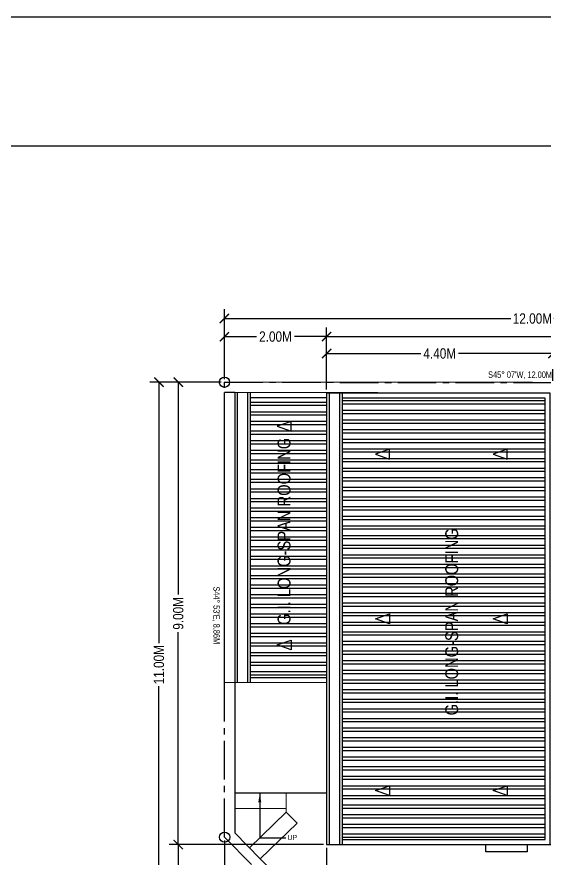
# Model space of a CAD drawing. Header units: inches. Extents: x 7263 to 14962, y 1317 to 2926.
# Drawn here: x 7367.74 to 7378.02, y 1504.71 to 1521.12 of the extents above; entities that cross this region are included whole.
import ezdxf

# ---------------------------------------------------------------- set-up
doc = ezdxf.new("R2010")
doc.units = ezdxf.units.IN
doc.header["$MEASUREMENT"] = 0
doc.linetypes.add('CENTER2', pattern=[1.125, 0.75, -0.125, 0.125, -0.125])
for name, color, linetype in [('Layer1', 1, 'Continuous'), ('Layer3', 3, 'Continuous'), ('Layer4', 4, 'Continuous'), ('Layer6', 6, 'Continuous'), ('Layer8', 8, 'Continuous')]:
    doc.layers.add(name, color=color, linetype=linetype)
doc.layers.add('Muebles', color=2, linetype='Continuous', lineweight=0)
doc.styles.get("Standard").update_dxf_attribs({"font": ''})
doc.styles.get('Standard').set_extended_font_data('Tw Cen MT Condensed')
doc.dimstyles.get("Standard").update_dxf_attribs({"dimtxt": 0.2, "dimasz": 0.18, "dimexe": 0.18, "dimexo": 0.0625, "dimgap": 0.09, "dimtad": 0, "dimzin": 0, "dimdsep": 46, "dimtxsty": 'Standard', "dimblk": 'ARCHTICK', "dimcen": 0.09, "dimclrd": 8, "dimclre": 8, "dimclrt": 2, "dimadec": 0, "dimazin": 0, "dimtfac": 1, "dimtofl": 0, "dimtmove": 0, "dimatfit": 3, "dimfxl": 1, "dimtolj": 1, "dimtzin": 0, "dimarcsym": 0})

# ---------------------------------------------------------------- blocks, each defined once
blk = doc.blocks.new('lot')
at = {"layer": 'Layer3', "linetype": 'CENTER2'}
blk.add_lwpolyline([(7106.756, 1445.657), (7106.77, 1434.387), (7096.873, 1434.655), (7094.777, 1436.797), (7094.762, 1445.657)], close=True, dxfattribs=at)
at = {"layer": 'Layer4'}
for centre in [(7094.762, 1445.657), (7106.756, 1445.657), (7094.777, 1436.797), (7096.873, 1434.655), (7106.77, 1434.387)]:
    blk.add_circle(centre, 0.1, dxfattribs=at)
at = {"layer": 'Layer3', "insert": (7099.896, 1445.873), "char_height": 0.125, "attachment_point": 1}
blk.add_mtext_dynamic_manual_height_columns("{\\fTechnicLite|b0|i0|c2|p2;S45%%D 07'W, 12.00M}", width=3.85486, gutter_width=1, heights=[0], dxfattribs=at)
at = {"layer": 'Layer3', "char_height": 0.125, "attachment_point": 1}
for s, insert, rotation in [("{\\fTechnicLite|b0|i0|c2|p2;S44%%D 53'E, 8.86M}", (7094.677, 1441.68), 270.1019), ("{\\fTechnicLite|b0|i0|c2|p2;N44%%D 53'W, 11.27M}", (7106.852, 1439.361), 90.0686), ("{\\fTechnicLite|b0|i0|c2|p2;S89%%D 03'E, 2.99M}", (7095.18, 1436.207), 314.2353), ("{\\fTechnicLite|b0|i0|c2|p2;N46%%D 44'E, 9.91M}", (7101.031, 1434.448), 358.4519)]:
    blk.add_mtext_dynamic_manual_height_columns(s, width=3.85486, gutter_width=1, heights=[0], dxfattribs=dict(at, insert=insert, rotation=rotation))
blk = doc.blocks.new('_ArchTick')
at = {"color": 0, "linetype": 'ByBlock', "const_width": 0.15}
blk.add_lwpolyline([(-0.5, -0.5), (0.5, 0.5)], dxfattribs=at)
blk = doc.blocks.new('*D42')
at = {"layer": 'Defpoints', "color": 0, "transparency": 16777216}
for p in [(7373.77, 1514.888), (7371.78, 1514.001), (7373.77, 1513.797)]:
    blk.add_point(p, dxfattribs=at)
at = {"layer": 'Layer3', "color": 8, "lineweight": -2, "transparency": 16777216}
for p, q in [((7371.78, 1514.063), (7371.78, 1515.068)), ((7373.77, 1513.86), (7373.77, 1515.068)), ((7371.78, 1514.888), (7372.406, 1514.888)), ((7373.77, 1514.888), (7373.144, 1514.888))]:
    blk.add_line(p, q, dxfattribs=at)
at = {"layer": 'Layer3', "color": 8, "lineweight": -2, "transparency": 16777216, "xscale": 0.18, "yscale": 0.18, "zscale": 0.18, "rotation": 180}
blk.add_blockref('_ArchTick', (7371.78, 1514.888), dxfattribs=at)
at = {"layer": 'Layer3', "color": 8, "lineweight": -2, "transparency": 16777216, "xscale": 0.18, "yscale": 0.18, "zscale": 0.18}
blk.add_blockref('_ArchTick', (7373.77, 1514.888), dxfattribs=at)
at = {"layer": 'Layer3', "color": 2, "transparency": 16777216, "insert": (7372.775, 1514.888), "char_height": 0.2, "attachment_point": 5}
blk.add_mtext('\\A1;2.00M', dxfattribs=at)
blk = doc.blocks.new('*D43')
at = {"layer": 'Defpoints', "color": 0, "transparency": 16777216}
for p in [(7370.882, 1504.996), (7373.77, 1504.996), (7373.878, 1502.996)]:
    blk.add_point(p, dxfattribs=at)
at = {"layer": 'Layer3', "color": 8, "lineweight": -2, "transparency": 16777216}
for p, q in [((7373.708, 1504.996), (7370.702, 1504.996)), ((7370.882, 1504.996), (7370.882, 1504.365)), ((7370.882, 1502.996), (7370.882, 1503.628)), ((7373.816, 1502.996), (7370.702, 1502.996))]:
    blk.add_line(p, q, dxfattribs=at)
at = {"layer": 'Layer3', "color": 8, "lineweight": -2, "transparency": 16777216, "xscale": 0.18, "yscale": 0.18, "zscale": 0.18}
for p, rotation in [((7370.882, 1504.996), 90), ((7370.882, 1502.996), 270)]:
    blk.add_blockref('_ArchTick', p, dxfattribs=dict(at, rotation=rotation))
at = {"layer": 'Layer3', "color": 2, "transparency": 16777216, "insert": (7370.882, 1503.996), "char_height": 0.2, "attachment_point": 5, "rotation": 90}
blk.add_mtext('\\A1;2.00M', dxfattribs=at)
blk = doc.blocks.new('*D44')
at = {"layer": 'Defpoints', "color": 0, "transparency": 16777216}
for p in [(7378.274, 1505.996), (7373.77, 1504.996), (7373.77, 1501.645)]:
    blk.add_point(p, dxfattribs=at)
at = {"layer": 'Layer3', "color": 8, "lineweight": -2, "transparency": 16777216}
for p, q in [((7378.274, 1505.934), (7378.274, 1501.465)), ((7373.77, 1504.934), (7373.77, 1501.465)), ((7373.77, 1501.645), (7375.655, 1501.645)), ((7378.274, 1501.645), (7376.389, 1501.645))]:
    blk.add_line(p, q, dxfattribs=at)
at = {"layer": 'Layer3', "color": 8, "lineweight": -2, "transparency": 16777216, "xscale": 0.18, "yscale": 0.18, "zscale": 0.18, "rotation": 180}
blk.add_blockref('_ArchTick', (7373.77, 1501.645), dxfattribs=at)
at = {"layer": 'Layer3', "color": 8, "lineweight": -2, "transparency": 16777216, "xscale": 0.18, "yscale": 0.18, "zscale": 0.18}
blk.add_blockref('_ArchTick', (7378.274, 1501.645), dxfattribs=at)
at = {"layer": 'Layer3', "color": 2, "transparency": 16777216, "insert": (7376.022, 1501.645), "char_height": 0.2, "attachment_point": 5}
blk.add_mtext('\\A1;4.50M', dxfattribs=at)
blk = doc.blocks.new('*D45')
at = {"layer": 'Defpoints', "color": 0, "transparency": 16777216}
for p in [(7371.785, 1505.141), (7373.77, 1504.996), (7371.785, 1501.645)]:
    blk.add_point(p, dxfattribs=at)
at = {"layer": 'Layer3', "color": 8, "lineweight": -2, "transparency": 16777216}
for p, q in [((7371.785, 1505.078), (7371.785, 1501.465)), ((7373.77, 1504.934), (7373.77, 1501.465)), ((7371.785, 1501.645), (7372.418, 1501.645)), ((7373.77, 1501.645), (7373.137, 1501.645))]:
    blk.add_line(p, q, dxfattribs=at)
at = {"layer": 'Layer3', "color": 8, "lineweight": -2, "transparency": 16777216, "xscale": 0.18, "yscale": 0.18, "zscale": 0.18, "rotation": 180}
blk.add_blockref('_ArchTick', (7371.785, 1501.645), dxfattribs=at)
at = {"layer": 'Layer3', "color": 8, "lineweight": -2, "transparency": 16777216, "xscale": 0.18, "yscale": 0.18, "zscale": 0.18}
blk.add_blockref('_ArchTick', (7373.77, 1501.645), dxfattribs=at)
at = {"layer": 'Layer3', "color": 2, "transparency": 16777216, "insert": (7372.778, 1501.645), "char_height": 0.2, "attachment_point": 5}
blk.add_mtext('\\A1;1.98M', dxfattribs=at)
blk = doc.blocks.new('*D46')
at = {"layer": 'Defpoints', "color": 0, "transparency": 16777216}
for p in [(7373.77, 1514.888), (7383.774, 1513.987), (7373.77, 1513.797)]:
    blk.add_point(p, dxfattribs=at)
at = {"layer": 'Layer3', "color": 8, "lineweight": -2, "transparency": 16777216}
for p, q in [((7373.77, 1513.86), (7373.77, 1515.068)), ((7383.774, 1514.049), (7383.774, 1515.068)), ((7373.77, 1514.888), (7378.354, 1514.888)), ((7383.774, 1514.888), (7379.19, 1514.888))]:
    blk.add_line(p, q, dxfattribs=at)
at = {"layer": 'Layer3', "color": 8, "lineweight": -2, "transparency": 16777216, "xscale": 0.18, "yscale": 0.18, "zscale": 0.18, "rotation": 180}
blk.add_blockref('_ArchTick', (7373.77, 1514.888), dxfattribs=at)
at = {"layer": 'Layer3', "color": 8, "lineweight": -2, "transparency": 16777216, "xscale": 0.18, "yscale": 0.18, "zscale": 0.18}
blk.add_blockref('_ArchTick', (7383.774, 1514.888), dxfattribs=at)
at = {"layer": 'Layer3', "color": 2, "transparency": 16777216, "insert": (7378.772, 1514.888), "char_height": 0.2, "attachment_point": 5}
blk.add_mtext('\\A1;10.00M', dxfattribs=at)
blk = doc.blocks.new('*D35')
at = {"layer": 'Defpoints', "color": 0, "transparency": 16777216}
for p in [(7383.774, 1515.24), (7371.78, 1514.001), (7383.774, 1513.987)]:
    blk.add_point(p, dxfattribs=at)
at = {"layer": 'Layer3', "color": 8, "lineweight": -2, "transparency": 16777216}
for p, q in [((7371.78, 1514.063), (7371.78, 1515.42)), ((7383.774, 1514.049), (7383.774, 1515.42)), ((7371.78, 1515.24), (7377.359, 1515.24)), ((7383.774, 1515.24), (7378.195, 1515.24))]:
    blk.add_line(p, q, dxfattribs=at)
at = {"layer": 'Layer3', "color": 8, "lineweight": -2, "transparency": 16777216, "xscale": 0.18, "yscale": 0.18, "zscale": 0.18, "rotation": 180}
blk.add_blockref('_ArchTick', (7371.78, 1515.24), dxfattribs=at)
at = {"layer": 'Layer3', "color": 8, "lineweight": -2, "transparency": 16777216, "xscale": 0.18, "yscale": 0.18, "zscale": 0.18}
blk.add_blockref('_ArchTick', (7383.774, 1515.24), dxfattribs=at)
at = {"layer": 'Layer3', "color": 2, "transparency": 16777216, "insert": (7377.777, 1515.24), "char_height": 0.2, "attachment_point": 5}
blk.add_mtext('\\A1;12.00M', dxfattribs=at)
blk = doc.blocks.new('*D36')
at = {"layer": 'Defpoints', "color": 0, "transparency": 16777216}
for p in [(7370.882, 1514.001), (7371.78, 1514.001), (7373.77, 1504.996)]:
    blk.add_point(p, dxfattribs=at)
at = {"layer": 'Layer3', "color": 8, "lineweight": -2, "transparency": 16777216}
for p, q in [((7371.718, 1514.001), (7370.702, 1514.001)), ((7370.882, 1514.001), (7370.882, 1509.865)), ((7370.882, 1504.996), (7370.882, 1509.132)), ((7373.708, 1504.996), (7370.702, 1504.996))]:
    blk.add_line(p, q, dxfattribs=at)
at = {"layer": 'Layer3', "color": 8, "lineweight": -2, "transparency": 16777216, "xscale": 0.18, "yscale": 0.18, "zscale": 0.18}
for p, rotation in [((7370.882, 1514.001), 90), ((7370.882, 1504.996), 270)]:
    blk.add_blockref('_ArchTick', p, dxfattribs=dict(at, rotation=rotation))
at = {"layer": 'Layer3', "color": 2, "transparency": 16777216, "insert": (7370.882, 1509.499), "char_height": 0.2, "attachment_point": 5, "rotation": 90}
blk.add_mtext('\\A1;9.00M', dxfattribs=at)
blk = doc.blocks.new('*D37')
at = {"layer": 'Defpoints', "color": 0, "transparency": 16777216}
for p in [(7371.78, 1514.001), (7370.506, 1502.996), (7371.78, 1502.996)]:
    blk.add_point(p, dxfattribs=at)
at = {"layer": 'Layer3', "color": 8, "lineweight": -2, "transparency": 16777216}
for p, q in [((7371.718, 1514.001), (7370.326, 1514.001)), ((7370.506, 1514.001), (7370.506, 1508.916)), ((7370.506, 1502.996), (7370.506, 1508.081)), ((7371.718, 1502.996), (7370.326, 1502.996))]:
    blk.add_line(p, q, dxfattribs=at)
at = {"layer": 'Layer3', "color": 8, "lineweight": -2, "transparency": 16777216, "xscale": 0.18, "yscale": 0.18, "zscale": 0.18}
for p, rotation in [((7370.506, 1514.001), 90), ((7370.506, 1502.996), 270)]:
    blk.add_blockref('_ArchTick', p, dxfattribs=dict(at, rotation=rotation))
at = {"layer": 'Layer3', "color": 2, "transparency": 16777216, "insert": (7370.506, 1508.499), "char_height": 0.2, "attachment_point": 5, "rotation": 90}
blk.add_mtext('\\A1;11.00M', dxfattribs=at)
blk = doc.blocks.new('*D40')
at = {"layer": 'Defpoints', "color": 0, "transparency": 16777216}
for p in [(7373.77, 1514.56), (7373.77, 1513.797), (7378.176, 1513.793)]:
    blk.add_point(p, dxfattribs=at)
at = {"layer": 'Layer3', "color": 8, "lineweight": -2, "transparency": 16777216}
for p, q in [((7373.77, 1513.86), (7373.77, 1514.74)), ((7378.176, 1513.856), (7378.176, 1514.74)), ((7373.77, 1514.56), (7375.606, 1514.56)), ((7378.176, 1514.56), (7376.34, 1514.56))]:
    blk.add_line(p, q, dxfattribs=at)
at = {"layer": 'Layer3', "color": 8, "lineweight": -2, "transparency": 16777216, "xscale": 0.18, "yscale": 0.18, "zscale": 0.18, "rotation": 180}
blk.add_blockref('_ArchTick', (7373.77, 1514.56), dxfattribs=at)
at = {"layer": 'Layer3', "color": 8, "lineweight": -2, "transparency": 16777216, "xscale": 0.18, "yscale": 0.18, "zscale": 0.18}
blk.add_blockref('_ArchTick', (7378.176, 1514.56), dxfattribs=at)
at = {"layer": 'Layer3', "color": 2, "transparency": 16777216, "insert": (7375.973, 1514.56), "char_height": 0.2, "attachment_point": 5}
blk.add_mtext('\\A1;4.40M', dxfattribs=at)

msp = doc.modelspace()

# ---------------------------------------------------------------- hatches: boundary and pattern name
at = {"layer": 'Layer3', "true_color": 0x636466}
h = msp.add_hatch(dxfattribs=at)
h.set_pattern_fill('ANSI32', color=251, scale=0.5, angle=135)
h.set_pattern_definition([(180, (218.82226, 56.48891), (-3e-17, -0.1875), []), (180, (218.75976, 56.55141), (-3e-17, -0.1875), [])])
h.paths.add_polyline_path([(7373.77, 1513.7), (7372.28, 1513.7), (7372.28, 1508.25), (7373.77, 1508.25)])
h = msp.add_hatch(dxfattribs=at)
h.set_pattern_fill('ANSI32', color=251, scale=0.5, angle=135)
h.set_pattern_definition([(180, (190.54812, 68.32946), (-3e-17, -0.1875), []), (180, (190.48562, 68.39196), (-3e-17, -0.1875), [])])
h.paths.add_polyline_path([(7378.024, 1513.69), (7374.07, 1513.69), (7374.07, 1505.096), (7378.024, 1505.096)])

# ---------------------------------------------------------------- linework, layer by layer
at = {"layer": 'Defpoints'}
msp.add_lwpolyline([(7339.197, 1521.116), (7415.697, 1521.116), (7415.697, 1470.116), (7339.197, 1470.116)], close=True, dxfattribs=at)
at = {"layer": 'Layer1'}
for p, q in [((7372.03, 1513.8), (7372.027, 1508.15)), ((7372.23, 1513.8), (7372.233, 1508.15)), ((7373.82, 1513.79), (7373.82, 1504.996)), ((7374.02, 1513.79), (7374.02, 1504.996)), ((7372.28, 1513.7), (7373.77, 1513.7)), ((7372.28, 1508.25), (7373.77, 1508.25)), ((7373.77, 1505.996), (7371.985, 1505.996))]:
    msp.add_line(p, q, dxfattribs=at)
msp.add_lwpolyline([(7374.07, 1505.096), (7378.024, 1505.096), (7378.024, 1513.69), (7374.07, 1513.69)], dxfattribs=at)
at = {"layer": 'Layer3'}
for p, q in [((7371.98, 1513.801), (7371.78, 1513.801)), ((7371.783, 1508.149), (7371.78, 1513.801)), ((7372.28, 1513.8), (7372.283, 1508.15)), ((7378.124, 1513.79), (7373.77, 1513.79)), ((7373.77, 1513.79), (7373.77, 1504.996)), ((7374.07, 1513.79), (7374.07, 1504.996)), ((7373.77, 1508.15), (7371.783, 1508.149))]:
    msp.add_line(p, q, dxfattribs=at)
for points in [[(7383.774, 1502.717), (7383.774, 1513.987), (7371.78, 1514.001)], [(7374.77, 1513.797), (7371.98, 1513.801), (7371.985, 1505.222), (7373.965, 1503.194), (7376.774, 1503.114)], [(7373.77, 1513.797), (7373.77, 1504.996), (7378.274, 1504.996), (7378.274, 1505.996)], [(7374.07, 1504.996), (7378.124, 1504.996), (7378.124, 1513.79), (7374.07, 1513.79)]]:
    msp.add_lwpolyline(points, dxfattribs=at)
for points in [[(7373.082, 1513.237), (7372.81, 1513.142), (7372.81, 1513.142), (7373.082, 1513.047)], [(7374.997, 1512.694), (7374.725, 1512.599), (7374.725, 1512.599), (7374.997, 1512.504)], [(7377.285, 1512.694), (7377.013, 1512.599), (7377.013, 1512.599), (7377.285, 1512.504)], [(7374.997, 1509.298), (7374.725, 1509.393), (7374.725, 1509.393), (7374.997, 1509.488)], [(7377.285, 1509.298), (7377.013, 1509.393), (7377.013, 1509.393), (7377.285, 1509.488)], [(7373.082, 1508.789), (7372.81, 1508.884), (7372.81, 1508.884), (7373.082, 1508.979)], [(7374.997, 1505.952), (7374.725, 1506.047), (7374.725, 1506.047), (7374.997, 1506.142)], [(7377.285, 1505.952), (7377.013, 1506.047), (7377.013, 1506.047), (7377.285, 1506.142)]]:
    msp.add_lwpolyline(points, close=True, dxfattribs=at)
at = {"layer": 'Layer6'}
msp.add_lwpolyline([(7413.187, 1472.626), (7343.212, 1472.626), (7343.212, 1518.606), (7413.187, 1518.606)], close=True, dxfattribs=at)
at = {"layer": 'Layer8'}
msp.add_lwpolyline([(7377.673, 1504.996), (7377.673, 1504.857), (7376.873, 1504.857), (7376.873, 1504.996)], dxfattribs=at)
at = {"layer": 'Muebles'}
for p, q in [((7372.985, 1505.696), (7371.985, 1505.696)), ((7372.985, 1505.63), (7372.269, 1504.931))]:
    msp.add_line(p, q, dxfattribs=at)
msp.add_lwpolyline([(7372.985, 1505.996), (7372.985, 1505.63), (7373.194, 1505.415), (7372.479, 1504.717)], dxfattribs=at)

# ---------------------------------------------------------------- block references
at = {"layer": 'Layer3', "rotation": 359.931411311125}
msp.add_blockref('lot', (275.293, 76.838), dxfattribs=at)

# ---------------------------------------------------------------- texts
at = {"layer": 'Layer3', "color": 2, "char_height": 0.25, "attachment_point": 5, "rotation": 90}
for insert in [(7372.943, 1511.096), (7376.207, 1509.334)]:
    msp.add_mtext_dynamic_manual_height_columns('G.I. LONG-SPAN ROOFING', width=3.48242, gutter_width=1, heights=[0], dxfattribs=dict(at, insert=insert))
at = {"layer": 'Layer3', "insert": (7373.007, 1505.184), "char_height": 0.1, "attachment_point": 1}
msp.add_mtext_dynamic_manual_height_columns('UP', width=0.05447, gutter_width=1, heights=[0], dxfattribs=at)

# ---------------------------------------------------------------- dimensions: what is measured, and where the dimension line sits
at = {"layer": 'Layer3'}
for base, p1, p2, text, picture, middle in [((7383.774, 1515.24), (7371.78, 1514.001), (7383.774, 1513.987), '12.00M', '*D35', (7377.777, 1515.24)), ((7373.77, 1514.888), (7371.78, 1514.001), (7373.77, 1513.797), '2.00M', '*D42', (7372.775, 1514.888)), ((7373.77, 1514.56), (7378.176, 1513.793), (7373.77, 1513.797), '4.40M', '*D40', (7375.973, 1514.56))]:
    dim = msp.add_linear_dim(base=base, p1=p1, p2=p2, text=text, dimstyle='Standard', override={"dimpost": 'M'}, dxfattribs=at)
    dim.commit()
    dim.dimension.update_dxf_attribs({"geometry": picture, "text_midpoint": middle})
for base, p1, p2, picture, middle in [((7373.77, 1514.888), (7383.774, 1513.987), (7373.77, 1513.797), '*D46', (7378.772, 1514.888)), ((7373.77, 1501.645), (7378.274, 1505.996), (7373.77, 1504.996), '*D44', (7376.022, 1501.645)), ((7371.7852, 1501.6454), (7373.77, 1504.9962), (7371.7852, 1505.141), '*D45', (7372.7776, 1501.6454))]:
    dim = msp.add_linear_dim(base=base, p1=p1, p2=p2, dimstyle='Standard', override={"dimpost": 'M'}, dxfattribs=at)
    dim.commit()
    dim.dimension.update_dxf_attribs({"geometry": picture, "text_midpoint": middle})
for base, p1, p2, picture, middle in [((7370.5058, 1502.9962), (7371.78, 1514.001), (7371.78, 1502.9962), '*D37', (7370.5058, 1508.4986)), ((7370.8821, 1514.001), (7373.77, 1504.9962), (7371.78, 1514.001), '*D36', (7370.8821, 1509.4986)), ((7370.882, 1504.996), (7373.878, 1502.996), (7373.77, 1504.996), '*D43', (7370.882, 1503.996))]:
    dim = msp.add_linear_dim(base=base, p1=p1, p2=p2, angle=90, dimstyle='Standard', override={"dimpost": 'M'}, dxfattribs=at)
    dim.commit()
    dim.dimension.update_dxf_attribs({"geometry": picture, "text_midpoint": middle})

# ---------------------------------------------------------------- leaders
msp.add_leader([(7372.469, 1505.996), (7372.469, 1505.129), (7372.978, 1505.129)], dimstyle='Standard', override={"dimgap": 0.09, "dimtad": 0}, dxfattribs=at)

doc.saveas('drawing.dxf')
